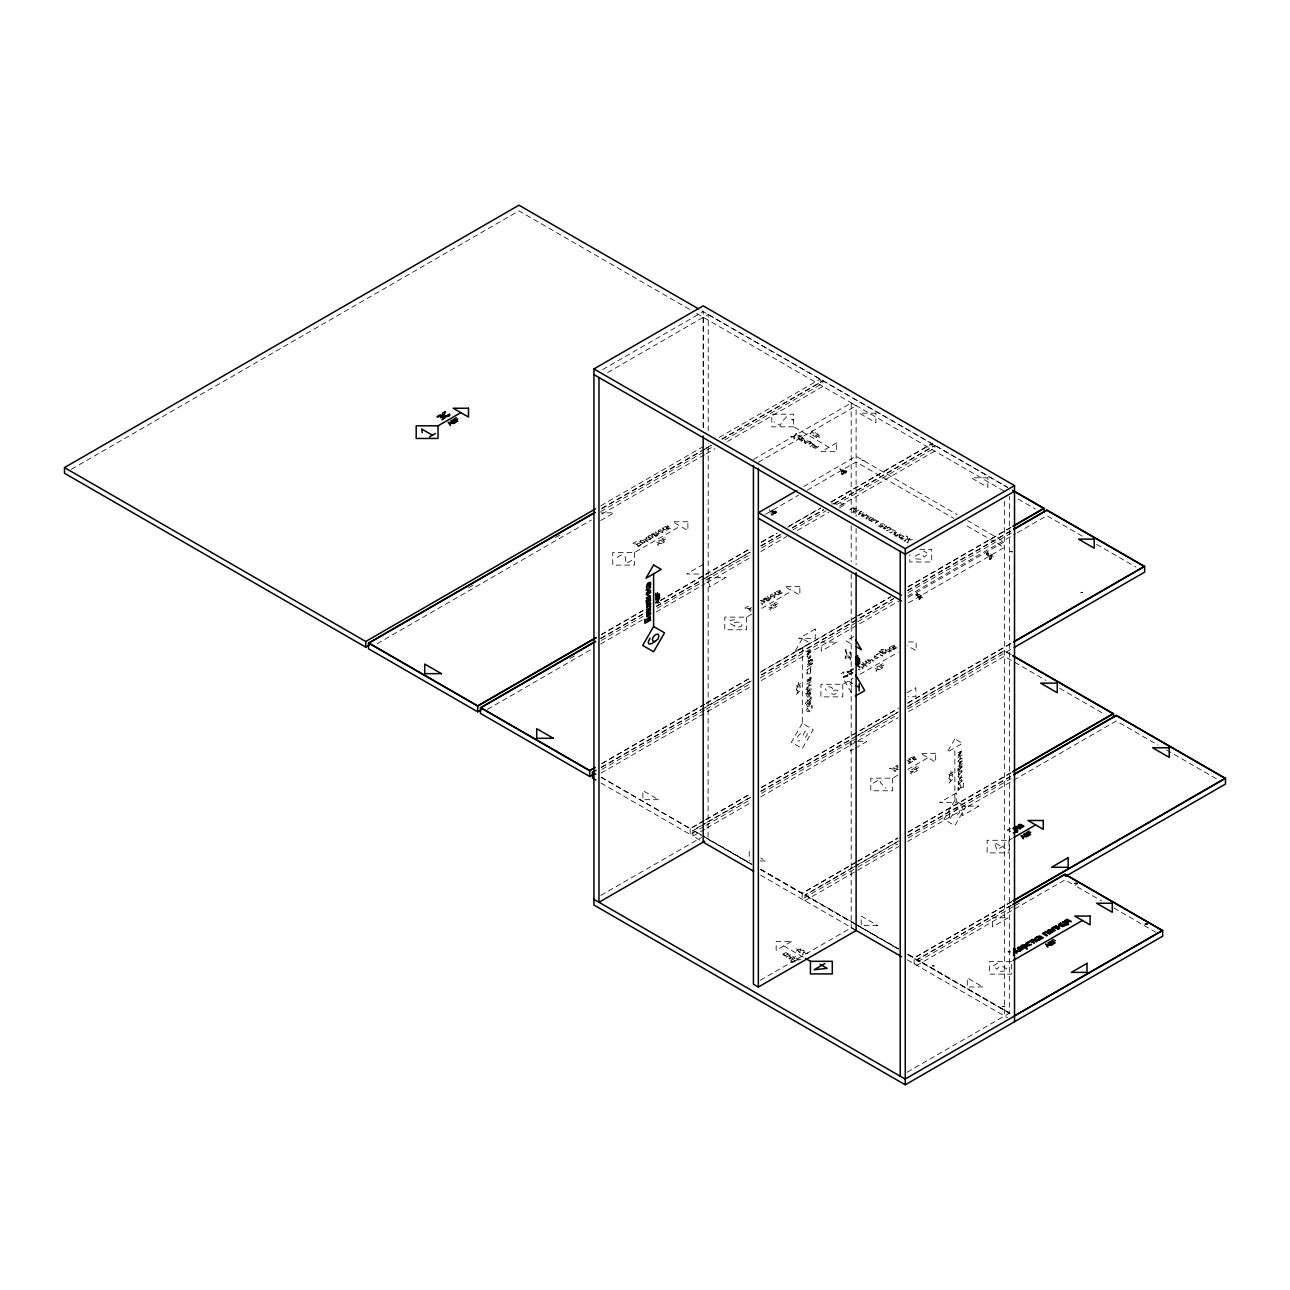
<?xml version="1.0" encoding="UTF-8"?>
<svg xmlns="http://www.w3.org/2000/svg" width="1290" height="1290" viewBox="0 0 1290 1290"><rect width="100%" height="100%" fill="white"/><g stroke="black" fill="none" stroke-linecap="round" stroke-linejoin="round"><path stroke-width="0.75" stroke-dasharray="5 3.75" d="M993.219 557.006C989.785 551.136 989.204 560.086 993.219 557.038M916.593 594.416L918.496 594.561L916.593 594.416L917.545 592.126L918.528 594.416M986.931 553.829L988.85 553.813L986.963 553.974L987.866 551.54L988.85 553.813M773.903 512.033L775.79 512.162L773.935 512.178L774.855 509.744L775.822 512.017M844.224 471.447L846.127 471.576L844.224 471.447L845.176 469.141L846.159 471.431M852.126 672.671L853.013 672.88L849.788 674.493L846.53 672.622L847.32 671.461L851.303 671.8L848.401 673.493L849.884 673.928L852.126 672.671L842.87 678.008L852.803 695.213M798.446 686.909L799.994 685.248L800.219 687.602L796.414 689.795L797.333 686.183L798.446 688.618M950.988 775.613L952.536 773.952L952.746 776.29L948.94 778.483L949.859 774.871L950.988 777.306M851.594 670.332L853.367 669.204M897.389 766.566L898.034 765.631M769.614 509.566C769.114 513.436 776.403 510.63 770.694 508.986M802.316 723.335L791.383 742.25L802.316 748.555L813.232 729.64L802.316 723.335L802.316 647.467M954.842 800.429L943.925 819.36L954.842 825.664L965.775 806.734L954.842 800.429L954.842 747.765M661.915 541.187L661.028 539.913L658.674 541.01L662.48 543.219L664.576 541.832L663.205 540.897L660.432 542.042M773.887 605.832L773 604.559L770.646 605.671L774.452 607.864L776.548 606.477L775.177 605.542L772.42 606.687M880.135 667.172L879.248 665.898L876.894 667.011L880.683 669.204L882.779 667.817L881.425 666.882L878.651 668.026M914.82 769.824L913.933 768.55L911.579 769.646L915.384 771.855L917.464 770.469L916.11 769.533L913.336 770.678M804.525 951.085L802.348 954.358L807.879 953.02M812.361 430.844L810.039 434.037L815.715 432.779M805.17 737.574L807.072 735.316L807.072 730.995L805.17 731.204L802.799 735.639L802.17 733.929L800.09 733.784L797.672 736.525L797.672 740.928L799.768 740.863M796.414 694.423L800.348 690.295L796.414 690.553M948.94 783.111L952.875 778.983L948.94 779.241M957.245 814.828L959.373 812.7L959.421 808.04L957.632 808.024L955.503 810.056L949.488 819.537L949.488 812.942M897.534 765.147L895.647 766.373L898.533 768.034M786.787 416.702L781.659 422.072L780.353 425.458L774.194 421.894M772.033 515.097L771.339 514.694C769.55 510.356 773.839 508.47 776.499 512.017L774.871 513.775L773.371 512.904A1.935 1.097 59.5 0 0 772.017 513.678L772.033 515.097L773.661 514.13L773.645 512.711A1.935 1.097 59.5 0 1 775 511.937L776.515 512.807M842.354 474.494L841.677 474.107C839.871 469.77 844.176 467.883 846.82 471.431L845.192 473.172L843.692 472.301A1.935 1.097 59.5 0 0 842.338 473.091L842.354 474.494L843.982 473.543L843.982 472.124A1.935 1.097 59.5 0 1 845.337 471.35L846.837 472.204M921.108 595.512L919.48 596.48L919.512 600.237L921.141 599.269L921.108 595.512L917.561 593.465L915.916 594.432L917.432 596.077A1.935 1.097 59.5 0 1 918.819 598.431L919.512 600.237M989.833 559.65C988.172 555.393 994.332 554.587 987.882 552.862L986.253 553.829L987.753 555.49A1.935 1.097 59.5 0 1 989.14 557.844L989.833 559.65L991.478 558.683L991.446 554.926M772.404 512.807L774.048 511.84M842.725 472.204L844.37 471.253M771.339 514.694L772.984 513.726L772.952 509.969M774.871 513.775L776.499 512.017M841.677 474.107L843.305 473.14L843.273 469.383M845.192 473.172L846.82 471.431M915.932 595.206L917.561 593.465M986.253 554.619L987.882 552.862M918.819 599.85L920.463 598.882L920.447 597.463A1.935 1.097 59.5 0 0 919.077 595.109L917.577 594.238M989.156 559.247L990.785 558.296L990.768 556.877A1.935 1.097 59.5 0 0 989.398 554.523L987.898 553.652M71.466 469.221L518.951 210.867L689.602 309.39M602.591 369.601L703.308 311.616L703.308 428.232M607.654 372.52L708.226 314.454L708.226 433.085M600.801 505.777L705.275 445.453M719.207 437.423L820.198 379.115L820.198 384.791L724.432 440.084M601.801 508.357L704.534 449.049M706.275 448.049L711.5 445.034M721.949 439.003L822.939 380.695L822.939 386.371L727.173 441.664M602.059 508.518L701.196 451.29M702.937 450.291L711.629 445.26M722.061 439.245L822.939 381.002M468.48 587.853L473.704 584.838M555.538 537.591L562.505 533.576M600.801 511.453L705.275 451.145M707.017 450.129L712.241 447.114M377.18 643.726L591.352 520.063M601.801 514.033L704.534 454.725M706.275 453.725L714.982 448.694M600.688 520.515L613.976 512.84L601.059 512.84M753.425 459.45L851.207 402.996L856.108 405.834L856.108 516.419M758.343 462.288L856.108 405.834M819.698 435.069L815.861 437.294L818.247 438.665M634.615 552.475L634.615 565.101L612.766 565.101L612.766 552.475L634.615 552.475L680.233 526.143M664.35 537.704L661.963 539.075L665.801 541.284M663.769 540.107L665.834 538.914M657.658 544.428L659.867 543.154M631.81 560.279L626.101 563.585L625.295 557.103L621.183 554.958L617.201 557.312L618.555 558.989M803.815 486.491L856.108 456.289L957.212 514.662M765.454 514.307L798.575 495.183M807.298 490.152L856.108 461.965L953.729 518.322M703.292 564.407L686.667 574.002L701.438 574.002M601.204 634.535L642.936 610.444M660.335 600.398L750.764 548.185M761.197 542.155L776.854 533.125M789.029 526.094L820.327 508.018M830.76 502.004L931.638 443.76M601.35 634.761L643.13 610.638M660.544 600.592L704.082 575.453M705.824 574.453L751.086 548.315M761.535 542.284L777.209 533.238M787.658 527.207L820.746 508.099M831.179 502.068L932.17 443.76L932.17 449.436L834.662 505.728M600.592 638.356L644.129 613.218M656.32 606.187L705.066 578.033M706.807 577.033L752.086 550.894M760.794 545.863L781.676 533.802M792.125 527.771L823.471 509.679M833.92 503.648L934.911 445.34L934.911 451.016L839.145 506.309M600.995 638.437L642.743 614.33M656.642 606.3L701.873 580.194M703.598 579.194L750.554 552.088M761.003 546.057L781.869 534.012M792.302 527.981L823.601 509.921M834.033 503.89L934.911 445.647M570.003 658.529L576.969 654.514M601.35 640.437L643.13 616.314M657.062 608.267L704.082 581.129M705.824 580.129L751.086 553.99M761.535 547.96L784.175 534.882M792.882 529.868L825.971 510.759M487.41 709.371L591.884 649.063M600.592 644.033L642.388 619.909M656.32 611.863L705.066 583.709M706.807 582.709L752.086 556.571M760.794 551.54L786.9 536.463M797.349 530.432L828.696 512.34M839.564 507.809L846.369 503.874L831.066 503.874M751.409 610.073L748.635 609.219L751.377 608.267M761.842 604.784L762.712 604.284M746.604 617.136L746.604 629.746L724.754 629.746L724.754 617.136L746.604 617.136L751.667 614.201M761.793 608.348L792.205 590.804M776.322 602.349L773.935 603.72L777.773 605.945M775.741 604.768L777.806 603.559M769.646 609.074L771.839 607.8M601.866 763.438L704.485 704.211M706.211 703.195L751.441 677.089M761.874 671.074L855.786 616.846M857.527 615.846L890.568 596.77M907.95 586.724L1010.57 527.481M601.882 763.745L704.614 704.437M706.356 703.437L751.635 677.298M760.342 672.267L856.108 616.975M857.85 615.975L890.922 596.867M908.337 586.821L1011.07 527.513M601.14 767.34L750.877 680.878M761.326 674.847L893.664 598.447M907.58 590.417L1012.053 530.093M601.672 767.34L700.793 710.113M702.534 709.113L751.231 680.991M761.664 674.976L893.841 598.657M907.757 590.626L1012.102 530.384M601.882 769.437L704.614 710.113M706.356 709.113L751.635 682.974M760.342 677.943L856.108 622.651M857.85 621.651L894.405 600.543M908.337 592.497L1012.811 532.19M601.14 773.016L750.877 686.554M761.326 680.523L898.888 601.108M907.58 596.093L1015.536 533.754M1017.278 532.754L1046.883 515.661L1084.616 537.446M908.386 597.189L1004.281 541.832L967.677 520.692M908.386 602.865L1004.281 547.508L964.194 524.369M853.787 636.502L846.143 640.92L852.948 644.839M796.414 685.941L800.251 683.732L800.251 680.975M842.789 684.264L842.789 696.874L820.94 696.874L820.94 684.264L842.789 684.264L853.174 678.282M860.091 674.283L898.114 652.321M882.57 663.689L880.183 665.06L884.021 667.285M881.973 666.108L884.053 664.898M875.878 670.413L878.087 669.139M907.144 692.698L915.852 687.667L915.852 696.713L908.015 696.713M704.114 820.472L690.198 828.502L601.656 777.37M705.856 819.456L751.07 793.35M761.503 787.335L898.888 708.016M907.596 702.986L1011.94 642.743M600.995 777.322L690.198 828.809L704.13 820.779M705.872 819.763L751.135 793.624M761.584 787.593L897.405 709.194M907.854 703.147L1012.327 642.839M699.873 840.08L692.924 836.065L692.924 830.389L705.114 823.359M706.839 822.359L752.07 796.253M760.761 791.221L856.431 735.993M858.173 734.994L898.179 711.887M908.612 705.872L1004.281 650.644L1011.215 654.643M750.78 797.317L693.472 830.389L752.135 864.268M761.197 791.302L853.222 738.17M854.948 737.171L898.356 712.096M907.047 707.097L1004.281 650.95L1011.183 654.933M600.995 782.998L690.198 834.485L704.13 826.455M705.872 825.439L751.135 799.3M761.584 793.269L897.405 714.87M907.854 708.839L1012.327 648.515M692.924 836.065L705.114 829.035M706.839 828.035L752.07 801.928M760.761 796.898L856.431 741.669M858.173 740.67L898.179 717.579M908.612 711.548L1004.281 656.32L1012.956 661.318M853.593 749.151L850.255 751.07L850.255 741.476L855.802 741.476M855.254 748.184L866.88 741.476L857.64 741.476M600.866 895.373L701.583 837.387M873.185 783.111L879.361 779.547L880.651 782.933L885.795 788.303M908.579 763.067L909.998 762.245L906.402 760.165M908.466 763.825L913.449 760.955L909.24 758.52L908.531 758.939L912.143 761.019L910.708 761.842L908.305 760.455M892.648 778.16L892.648 790.77L870.798 790.77L870.798 778.16L892.648 778.16L897.695 775.242M907.805 769.404L928.01 757.746M917.255 766.341L914.868 767.711L918.706 769.92M916.658 768.743L918.738 767.55M910.563 773.065L912.772 771.791M948.94 774.645L952.794 772.42L952.794 769.678M855.996 862.075L802.17 893.148L760.761 869.234M857.737 861.075L897.679 838.016M908.096 832.002L1010.538 772.855M856.092 862.333L802.17 893.47L802.17 899.146L856.092 868.009M857.834 861.333L897.84 838.226M908.273 832.211L1010.909 772.952M898.84 840.806L804.912 895.034L804.912 900.71L898.84 846.482M907.531 835.791L1011.892 775.532M852.335 867.976L805.46 895.034L898.63 948.827M854.077 866.977L897.485 841.918M907.902 835.904L1012.07 775.741M857.834 867.009L897.84 843.902M908.273 837.887L1012.634 777.628M907.531 841.467L1011.892 781.208M1013.634 780.208L1116.253 720.965L1157.872 744.991M800.542 948.779L796.704 951.004L794.318 949.617M1010.312 828.18L1007.184 829.986L1010.731 833.646M1010.215 828.986L1008.522 829.954L1010.65 831.582M760.294 980.255L851.207 927.752L856.108 930.59M1008.99 840.29L1008.99 852.9L987.14 852.9L987.14 840.29L1008.99 840.29L1012.311 838.371M1003.797 845.853L996.783 849.9L994.38 842.435L1005.184 848.659M1011.392 901.662L914.159 957.793L907.257 953.81M1011.554 901.871L914.159 958.115L914.159 963.791L1013.295 906.548M1011.005 905.338L916.884 959.695L916.884 965.371L1012.747 910.014M1011.215 905.548L917.432 959.695L1012.779 1014.746M1015.037 905.548L1020.261 902.532M1014.504 909.015L1065.04 879.828L1075.505 885.859M997.605 963.179L992.929 965.871L996.96 969.225L998.766 966.984L1002.169 966.21L1006.797 968.887L1005.539 971.064L1000.379 971.354M907.16 1072.216L1009.473 1013.15M858.124 669.687L860.253 669.107M842.193 471.205C836.162 466.351 843.418 470.205 842.934 470.624C842.257 467.319 841.757 473.785 843.015 469.544M771.872 511.808L772.629 510.082M990.349 556.748L991.171 555.087M760.439 600.608L762.39 600.156L765.663 602.043L762.906 603.623L760.778 602.978M761.052 600.963L764.712 602.091L761.503 602.559M920.786 559.167L915.626 558.876L914.368 556.7L918.996 554.023L922.398 554.797L924.204 557.038L928.236 553.7L923.559 550.991M853.432 668.591L849.852 670.139L852.722 671.8M920.641 595.577L919.706 597.189L922.818 597.818L920.721 595.593L919.883 597.318M793.64 426.845L771.791 426.845L771.791 414.219L793.64 414.219L793.64 426.845L829.019 447.259M919.77 549.346L931.686 549.346L931.686 561.972L909.837 561.972L909.837 554.764M908.482 641.92L916.142 641.92L916.142 650.757L907.644 645.855M760.294 860.978L765.825 860.978L760.842 858.092M1011.328 961.534L989.478 961.534L989.478 974.144L1011.328 974.144L1011.328 963.34M897.663 768.921L894.18 768.663L893.502 765.986L892.922 769.243L889.649 768.211L895.26 771.452L896.018 771.017L893.438 769.533L898.469 769.598M751.86 607.687L747.99 608.848L746.459 607.961L748.458 606.042L745.04 608.009L750.651 611.25M734.72 619.877L730.253 620.28L729.14 621.99L731.059 624.199L737.848 627.214L741.057 626.521L742.137 624.747L740.621 622.86L737.348 622.006L734.462 622.715L733.446 624.521L734.671 626.295M1010.57 952.052L1007.925 951.827L1011.231 951.585M831.437 693.762L834.533 694.407L838.339 692.214L837.081 690.134L831.405 690.279L832.614 688.908L831.695 687.376L829.019 686.715L825.278 688.892L826.181 690.569M800.364 951.036L798.155 951.536L800.074 952.907L803.88 950.698L800.284 949.682L801.832 951.875M661.818 543.59L656.142 542.332L658.464 545.525M773.79 608.235L768.114 606.977L770.436 610.17M880.038 669.575L874.362 668.317L876.684 671.51M914.723 772.226L909.047 770.969L911.369 774.161M815.812 435.182L818.473 434.537L816.376 433.15L812.571 435.343L814.925 436.455L816.183 435.762L814.329 434.327M892.986 529.835L895.195 530.899L895.115 532.125C893.454 535.963 886.923 530.416 890.777 532.544L894.421 531.464L889.487 527.546L890.31 528.739L886.714 530.803L891.003 529.142L892.438 529.964M701.792 310.745L1007.732 487.378M708.081 314.534L1007.587 487.443M696.568 313.406L1004.41 491.297M1018.149 499.069L1035.483 509.082M1096.629 544.38L1136.087 567.165M811.571 431.94L813.764 433.214M817.667 436.246L819.731 437.455M841.644 470.334L845.192 472.398M986.253 553.829L989.801 555.877M771.307 510.937L774.855 512.985M915.916 594.432L919.48 596.48M1014.682 662.318L1045.9 680.346M1059.767 688.344L1104.853 714.386M1166.547 749.99L1216.825 779.031M862.558 664.189L866.993 666.253L865.316 666.043L862.542 667.656L862.913 668.623L860.624 666.301M861.252 664.237L864.268 665.979L862.268 667.124L861.51 666.075M852.98 683.845L848.352 681.168L851.9 686.651M1077.247 886.875L1101.66 900.968M1113.867 908.015L1155.711 932.17M692.924 830.389L705.066 837.404M706.646 838.307L751.893 864.429M760.552 869.444L898.55 949.101M907.209 954.116L1011.038 1014.053M751.619 864.429L708.081 839.306L708.226 443.131M760.326 869.46L852.609 922.737M854.351 923.753L897.888 948.876M908.337 954.906L1009.328 1013.214L1009.473 496.424M760.552 875.12L853.464 928.752M907.209 959.792L1007.571 1017.713M803.783 952.213L805.976 953.487M796.43 948.763L798.51 949.956M783.804 945.925L803.783 957.47M800.864 959.18L798.881 959.518L795.237 957.422L796.527 956.68L795.817 956.261L789.464 960.55L792.592 962.356L798.929 960.308M810.797 669.784L810.555 672.993L807.943 674.96C804.734 674.96 808.862 668.865 807.33 673.219L807.75 674.025L810.088 672.654L811.023 665.35L810.394 667.365L806.814 670.252L810.394 668.188L810.394 669.832M1004.41 501.342L1004.41 1016.052M950.988 771.065L950.988 773.468M950.295 779.16L950.295 781.692M856.108 528.481L856.108 564.665M851.207 402.996L851.207 513.581M851.207 525.643L851.207 561.827M851.207 573.889L851.207 927.752M798.446 682.378L798.446 684.764M797.768 690.456L797.768 693.004M749.216 851.384L749.216 860.978M703.179 317.372L703.179 427.957M690.198 828.809L690.198 834.485M656.949 534.963L655.53 536.221L654.143 535.431L656.949 534.963M768.921 599.608L767.502 600.866L766.131 600.076L768.921 599.608M958.502 768.598L958.47 770.001L959.857 769.211L959.76 767.486L958.502 768.598M958.599 787.545L958.551 789.206L960.679 787.98L960.486 785.884L958.599 787.545M960.421 767.518L960.405 768.888L961.453 766.615L960.421 767.518M810.459 679.008L809.233 680.556L809.04 678.943L810.459 678.121L810.459 679.008M806.75 695.052L807.282 697.035L808.894 696.745L811.136 693.198C810.443 690.086 807.088 693.988 808.846 695.939L807.33 695.213L807.846 693.246L806.75 695.052M806.75 704.663L807.282 706.646L808.894 706.356L811.136 702.808C810.443 699.696 807.088 703.598 808.846 705.549L807.33 704.824L807.846 702.905L806.75 704.663M856.415 508.744L853.69 509.744L853.303 511.517L852.206 508.953L849.836 509.502L854.044 507.083L856.415 508.744M806.75 709.387L806.895 711.096L808.362 711.774C814.377 711.757 811.265 700.647 811.749 707.904C807.653 715.95 807.927 703.856 806.75 709.387M845.079 649.837L846.724 654.095L849.191 655.53L850.658 654.852C850.029 649.467 850.513 651.998 848.933 654.53C844.402 654.981 847.175 646.741 845.079 649.837M809.588 651.369L808.782 654.675L807.072 655.449L806.814 652.159L810.362 650.241L810.926 653.256L810.217 653.659L809.588 651.369M960.679 752.118L959.873 755.424L958.164 756.198L957.906 752.909L961.453 750.99L962.034 754.005L961.308 754.408L960.679 752.118M855.48 508.712L852.771 508.631L854.174 507.809L855.48 508.712M845.724 656.142L846.176 658.674L845.353 658.206C843.934 652.369 847.175 657.078 848.449 655.965A2.386 1.371 60 0 1 850.336 657.577L850.739 660.722L849.691 660.915C851.868 659.093 847.595 654.723 848.014 658.755L846.45 655.739L845.724 656.142M809.024 651.692L807.54 654.53L809.024 651.692M811.023 678.734L810.378 680.83L808.54 680.862L806.814 683.426L808.475 679.266L806.814 680.233L806.814 679.411L811.023 676.976L811.023 678.734M960.115 752.441L958.631 755.279L960.115 752.441M957.986 768.405L957.906 771.146L962.114 768.711L961.953 765.744L959.18 766.599L957.986 768.405M958.019 787.416L957.906 790.431L963.517 787.19L963.517 783.256L962.856 786.723L961.324 787.61L960.389 784.755L958.019 787.416M865.735 518.145L866.38 519.064L869.637 516.081L866.864 514.484L862.655 516.919L866.977 515.242L868.428 516.081L865.735 518.145M646.822 538.978L650.74 539.639L646.129 540.059L648.064 541.171L647.354 541.59L643.146 539.156L645.693 539.801L646.242 537.366L646.822 538.978M890.261 648.757L894.18 649.402L889.552 649.837L891.487 650.95L890.777 651.353L886.585 648.935L889.116 649.579L889.681 647.145L890.261 648.757M848.03 674.573C835.726 681.152 849.465 667.365 841.08 673.686L841.257 675.315C842.37 678.088 850.529 676.831 848.03 674.573M810.555 693.585C809.54 698.309 808.798 690.924 810.555 693.585M810.555 703.195C809.54 707.92 808.798 700.534 810.555 703.195M811.636 659.674L811.652 660.932L812.974 660.98L812.023 660.093L812.974 658.11L811.636 659.674M655.61 533.705L657.916 535.108L655.385 536.946L651.176 534.528L653.998 533.093L655.61 533.705M767.582 598.35L769.888 599.753L767.373 601.608L763.164 599.173L765.986 597.738L767.582 598.35M666.14 527.9L667.946 529.4L671.187 527.836L667.527 525.852L664.06 527.191L667.704 526.643L666.14 527.9M778.128 592.562L779.918 594.045L783.159 592.481L779.499 590.497L776.032 591.836L779.676 591.288L778.128 592.562M892.648 647.451L894.454 648.951L897.679 647.387L894.018 645.403L890.552 646.741L894.212 646.193L892.648 647.451M912.498 758.665L914.288 760.165L917.529 758.601L913.868 756.617L910.401 757.956L914.062 757.407L912.498 758.665M811.136 697.729L811.023 700.099L805.266 703.421L807.024 701.599L807.363 698.729L810.572 696.761L811.136 697.729M810.459 698.325L807.605 701.26L807.766 699.099L810.459 698.325M809.314 657.319L811.023 656.868L806.814 660.125L808.749 658.19L806.814 656.207C810.088 657.513 812.41 651.66 809.314 657.319M960.405 777.612L962.114 777.16L957.906 780.418L959.857 778.467L957.906 776.499C961.179 777.806 963.517 771.952 960.405 777.612M791.818 419.734L793.721 419.863L791.818 419.734M862.139 460.337L864.042 460.466L862.139 460.337M1010.57 551.717L1012.473 551.846L1010.667 551.588M1080.907 592.32L1082.81 592.449L1080.907 592.32M884.005 649.354L880.796 650.015L883.005 649.837L883.279 648.58L884.005 649.354M886.182 527.11L888.971 527.239L884.763 529.674L884.053 529.271L885.988 528.142L881.376 527.723C886.101 530.319 884.601 524.321 886.633 526.126L886.182 527.11M932.348 965.855L934.234 965.984L932.348 965.855M1002.669 1006.474L1004.571 1006.603L1002.669 1006.474M908.612 540.107L907.837 542.993L906.967 542.493L907.676 539.929L904.725 541.203L903.984 540.768L906.564 539.284L900.839 538.962L905.919 538.494L906.644 535.834L907.58 536.656L907.047 539.01L909.595 537.543L910.337 537.962L907.805 539.43L913.239 539.639L908.612 540.107M794.398 436.294L793.543 438.181L794.511 439.019L795.188 436.343L800.413 435.939L794.43 435.472L797.01 433.988L796.269 433.553L790.657 436.794L794.398 436.294M958.373 772.307L958.389 775.467L961.647 773.565L962.243 771.646L961.663 770.404L958.373 772.307M958.373 781.579L958.389 784.739L961.647 782.837L962.243 780.918L961.663 779.676L958.373 781.579M669.446 527.642L668.043 528.819L666.978 528.223L668.268 526.965L669.446 527.642M781.418 592.287L780.015 593.465L778.95 592.868L780.24 591.61L781.418 592.287M895.937 647.193L894.551 648.354L893.486 647.757L894.776 646.516L895.937 647.193M915.787 758.407L914.4 759.568L913.336 758.988L914.626 757.73L915.787 758.407M847.482 672.138C848.207 674.896 851.287 669.768 847.482 672.138M874.233 656.11L874.314 657.336C875.975 661.173 882.521 655.626 878.651 657.771L875.023 656.691L877.248 655.497L876.442 655.046L874.233 656.11M961.631 772L958.809 774.613L958.809 772.646L961.227 771.243L961.631 772M961.631 781.272L958.809 783.885L958.809 781.917L961.227 780.531L961.631 781.272M804.702 439.713L804.234 443.018L808.443 440.583L804.605 441.986L805.121 438.665L800.913 441.099L804.702 439.713M863.187 512.356L862.059 515.274L865.848 513.904L861.639 516.322L862.155 513.001L858.318 514.404L863.187 512.356M641.452 544.461L638.679 546.605L633.068 543.364L636.486 541.381L634.47 543.316L636.018 544.203L639.888 543.042L641.452 544.461M802.316 638.647L794.672 651.885L809.959 643.065L802.316 638.647M954.842 738.928L947.199 752.183L962.485 743.346L954.842 738.928M644.71 542.09L643 543.058L640.582 541.671L642.291 540.687L644.71 542.09M652.74 537.446L651.031 538.43L648.612 537.027L650.321 536.043L652.74 537.446M654.901 534.205L652.45 534.447L654.901 534.205M766.873 598.866L764.422 599.092L766.873 598.866M640.437 540.591L639.647 541.719L642.888 543.606L645.661 542.042L642.372 540.139L640.437 540.591M648.467 535.963L647.677 537.075L650.918 538.978L653.691 537.398L650.402 535.511L648.467 535.963M867.783 659.851L867.928 661.077L870.218 661.238L870.605 663.012L871.008 660.851L874.072 661.012L869.863 658.577L867.783 659.851M640.437 544.574L638.792 545.799L636.663 544.574L638.776 543.59L640.437 544.574M811.023 659.641L807.927 663.689L811.023 661.899L811.023 662.705L806.814 665.14L809.959 660.303L806.814 662.109L806.814 661.302L811.023 659.641M962.114 760.971L959.034 765.018L962.114 763.229L962.114 764.035L957.906 766.47L961.05 761.632L957.906 763.438L957.906 762.632L962.114 760.971M868.605 659.996L869.476 660.883L871.137 660.125L868.605 659.996M814.635 445.631L815.619 447.275L816.78 446.598L814.635 445.631M882.054 526.078L880.989 526.675L879.603 525.498L880.764 524.82L882.054 526.078M873.62 518.935L870.379 520.821L867.622 519.241L870.895 517.355L873.62 518.935M903.887 536.398L900.646 538.301L897.888 536.721L901.162 534.834L903.887 536.398M783.965 953.326L782.837 954.568L785.578 956.148L788.851 954.261L786.126 952.681L783.965 953.326M803.331 438.261L800.219 440.18L796.639 438.632L802.412 435.31L803.106 435.714L801.348 436.729L803.331 438.261M894.873 532.947L893.696 534.205L895.679 535.737L893.922 536.753L894.631 537.172L900.388 533.834L896.808 532.302L894.873 532.947M808.701 690.65L807.411 692.004L807.411 689.699L810.426 687.973L808.701 690.65M808.959 691.247L805.799 694.052L806.831 692.714L806.831 689.505L805.799 689.328L811.023 686.812L811.023 689.779L808.959 691.247M802.396 438.197L800.171 439.568L798.397 438.439L800.768 437.068L802.396 438.197M895.518 533.415L894.647 534.286L896.26 535.415L898.646 534.028L895.518 533.415M787.9 954.213L785.481 955.6L783.788 954.616L786.207 953.229L787.9 954.213M813.958 445.179C813.877 447.066 815.554 449.178 812.168 446.663C810.636 448.904 817.731 448.888 818.521 446.404L813.958 445.179M869.476 518.419L868.573 519.29L870.282 520.273L872.685 518.886L869.476 518.419M882.989 526.385L880.409 527.191L877.861 525.691C878.683 523.256 885.649 523.127 884.263 525.465L881.473 524.417L882.989 526.385M899.743 535.898L898.84 536.769L900.549 537.753L902.952 536.35L899.743 535.898M809.459 441.18L805.25 443.599L809.572 441.938L811.007 442.76L807.395 444.84L811.716 443.163L813.135 443.986L809.523 446.066L810.233 446.485L814.442 444.05L809.459 441.18M655.933 531.786L655.223 532.19L659.432 534.608L658.916 531.287L662.754 532.689L658.545 530.271L659.013 533.56L655.933 531.786M660.287 529.271L659.577 529.674L663.786 532.109L664.495 531.69L662.592 530.609L664.495 529.497L667.107 530.19L662.899 527.755L662.189 528.174L663.899 529.142L661.98 530.255L660.287 529.271M836.662 442.841L821.359 451.677L836.662 451.677L836.662 442.841M725.947 577.485L709.339 587.079L709.339 577.485L725.947 577.485M854.19 511.324L852.561 512.259L857.286 513.823L861.494 511.388L857.189 513.049L855.318 511.969L858.914 509.889L858.205 509.486L854.19 511.324M875.346 519.386L871.137 521.805L875.442 520.144L877.345 521.241L873.749 523.321L874.459 523.724L878.667 521.305L875.346 519.386M767.905 596.432L767.195 596.835L771.404 599.269L770.888 595.932L774.726 597.351L770.533 594.916L770.985 598.221L767.905 596.432M772.259 593.916L771.549 594.319L775.758 596.754L776.467 596.351L774.564 595.254L776.483 594.158L779.079 594.835L774.871 592.4L774.161 592.819L775.871 593.803L773.968 594.9L772.259 593.916M815.264 629.052L798.655 638.647L815.264 638.647L815.264 629.052M836.888 642.081L821.23 651.128L821.23 642.081L836.888 642.081M811.023 663.915L806.814 667.156L811.023 663.915M812.458 663.028L811.732 664.382L812.458 663.028M811.023 681.684L806.814 684.103L806.814 684.926L808.717 683.829L808.717 686.038L806.814 687.941L811.023 685.522L811.023 684.7L809.314 685.683L809.314 683.474L811.023 681.684M879.796 651.176L878.99 651.644L880.538 651.611L879.796 651.176M863.187 662.431L862.478 662.85L866.687 665.269L867.396 664.866L865.493 663.769L867.412 662.673L870.008 663.35L865.8 660.932L865.09 661.335L866.799 662.318L864.897 663.415L863.187 662.431M879.941 652.756L876.362 654.82L878.426 654.353L882.715 656.013L879.135 653.949L879.941 652.756M881.183 652.047L880.49 652.45L885.392 654.465L881.183 652.047M882.924 651.031L882.231 651.434L886.44 653.869L885.924 650.547L889.761 651.95L885.553 649.531L886.02 652.821L882.924 651.031M962.114 755.182L957.906 757.617L957.906 758.423L959.808 757.327L959.808 759.536L957.906 761.455L962.114 759.02L962.114 758.197L960.421 759.181L960.421 756.988L962.114 755.182M956.196 793.044L939.571 802.622L956.196 802.622L956.196 793.044M978.852 806.121L962.243 815.715L962.243 806.121L978.852 806.121M791.447 941.523L776.161 950.343L776.161 941.523L791.447 941.523M790.56 954.697L786.352 957.132L788.754 956.551L790.673 957.648L788.964 958.631L789.674 959.051L793.882 956.616L791.27 957.309L789.367 956.196L791.27 955.116L790.56 954.697M795.156 958.115L790.867 960.599L792.544 961.582L797.913 959.712L795.156 958.115M1008.183 917.835L992.542 926.865L992.542 917.835L1008.183 917.835M875.894 413.187L859.285 413.187L875.894 422.781L875.894 413.187M987.866 477.832L971.257 477.832L987.866 487.426L987.866 477.832M687.876 521.74L672.59 521.74L687.876 530.561L687.876 521.74M799.848 586.386L784.562 586.386L799.848 595.206L799.848 586.386M935.669 753.328L920.367 753.328L935.669 762.148L935.669 753.328M658.545 799.687L642.888 799.687L642.888 790.641L658.545 799.687M877.797 925.623L861.188 925.623L861.188 916.029L877.797 925.623M982.932 986.963L967.274 986.963L967.274 977.933L982.932 986.963"/><path stroke-width="1.5" d="M422.249 432.763L421.669 429.006L432.456 435.23M657.465 597.222L659.351 595.238L659.496 597.754L655.707 599.947L655.917 597.351L657.158 596.609L657.465 598.931M855.899 659.013L857.35 659.061L857.657 661.738M857.657 660.029L858.785 659.287L859.543 660.222L859.688 662.899L855.899 660.706M653.611 626.505L642.678 645.435L653.611 651.74L664.527 632.809L653.611 626.505L653.611 573.84M453.935 421.121L453.064 419.831L450.694 420.943L454.499 423.136L456.596 421.749L455.225 420.83L452.468 421.959M1026.792 834.469L1025.905 833.195L1023.551 834.308L1027.356 836.5L1029.452 835.114L1028.082 834.179L1025.308 835.323M1051.366 942.877L1050.495 941.603L1048.125 942.7L1051.93 944.909L1054.027 943.522L1052.656 942.587L1049.899 943.732M650.047 638.163L648.16 642.243L649.08 644.049L651.95 643.5L657.965 639.114L658.948 636.002L657.965 634.164L655.578 634.551L653.192 636.954L652.369 639.808L653.433 641.582L655.578 641.42M1014.101 951.182L1013.585 948.827L1014.504 948.021L1015.246 950.682L1020.326 951.133L1014.956 951.262L1017.181 952.955L1013.489 952.101L1014.198 954.681L1013.327 955.181M659.496 598.512L655.578 602.801L659.496 602.382M369.23 645.161L365.747 647.161L64.5 473.253L64.5 467.577L518.951 205.191L698.309 308.745M438.036 425.829L438.036 438.455L416.186 438.455L416.186 425.829L438.036 425.829L460.869 412.655M456.37 417.621L453.983 419.008L457.821 421.217M455.789 420.04L457.853 418.847M449.694 424.362L451.887 423.088M429.489 436.939L435.44 433.521M1012.747 904.338L1065.04 874.152L1162.677 930.525L1162.677 936.201L905.274 1084.809L593.932 905.048L593.932 368.94L703.179 305.859L1014.52 485.621L1014.52 1021.745M64.5 467.577L365.747 641.485L595.577 508.792M481.202 709.806L477.719 711.822L368.472 648.741L368.472 643.065L594.835 512.388M595.109 512.533L369.021 643.065L477.719 705.824L595.98 637.55M796.833 490.522L758.472 512.662L901.42 595.19M659.496 593.916L655.659 596.125L655.659 593.368M368.472 643.065L477.719 706.146L596.125 637.776M593.174 774.452L589.691 776.467L480.444 713.386L480.444 707.71L595.367 641.372M595.787 641.452L480.993 707.71L589.691 770.469L594.916 767.469M593.932 368.94L905.274 548.685L1014.52 485.621M1014.52 491.297L905.145 554.281L593.932 374.616M1014.037 525.481L1043.61 508.405L1012.553 490.474M480.444 707.71L589.691 770.791L594.916 767.776M1012.811 526.497L1044.158 508.405L1044.158 512.194M595.851 780.031L592.433 778.047L592.433 772.371L595.916 770.356M1013.795 529.094L1046.883 509.985L1144.665 566.439L1144.665 572.115L1014.069 647.515M1013.843 529.384L1046.883 510.308L1144.117 566.439L1013.682 641.743M855.351 696.019L864.719 690.618L855.786 675.138M1014.069 641.84L1144.665 566.439M704.759 841.225L598.979 902.29L598.979 377.535M1014.005 770.856L1112.98 713.709L1012.908 655.933M1012.634 771.952L1113.528 713.709L1113.528 717.498M1013.634 774.532L1116.253 715.289L1225.5 778.354L1225.5 784.03L1065.476 876.426M1013.811 774.742L1116.253 715.595L1224.952 778.354L1013.118 900.662M1015.246 831.034L1017.713 831.84L1013.295 832.905M1013.988 837.404L1035.628 824.907M753.425 465.48L753.425 984.206L758.343 987.043L856.108 930.59L856.108 572.712M1029.226 830.986L1026.84 832.356L1030.678 834.582M1028.646 833.405L1030.71 832.195M1022.551 837.71L1024.744 836.436M824.955 963.501L814.151 969.741L827.1 968.355L820.085 964.307M1013.295 900.871L1225.5 778.354M1012.94 904.548L1065.04 874.459L1162.145 930.525L1014.52 1015.746M1028.727 942.151L1030.146 941.329L1034.451 942.99L1030.855 940.91L1031.678 939.733L1026.743 943.651L1030.388 944.731C1034.241 942.587 1027.711 948.134 1026.05 944.312L1025.969 943.087L1028.178 942.006M1013.069 960.534L1082.439 920.48M1053.801 939.394L1051.414 940.765L1055.268 942.974M1053.22 941.797L1055.301 940.604M1047.125 946.118L1049.318 944.844M905.145 1079.053L1162.677 930.525M810.443 961.308L832.292 961.308L832.292 973.918L810.443 973.918L810.443 961.308L805.444 958.422M859.688 663.657L855.77 663.415L859.688 667.543M453.838 423.523L448.162 422.265L450.484 425.458M1026.695 836.871L1021.019 835.614L1023.341 838.806M1051.269 945.28L1045.593 944.022L1047.915 947.215M1012.94 490.394L1044.158 508.405M1012.956 655.643L1113.528 713.709M758.472 518.338L901.42 600.866M856.35 646.806L861.446 649.757L855.705 639.824M855.851 656.852L859.688 659.061M856.06 685.635L859.14 687.409M1013.618 827.89L1015.311 828.873L1017.213 827.777L1015.52 826.793L1016.23 826.374L1020.438 828.809L1017.826 828.132L1015.923 829.228L1017.81 830.325L1017.117 830.728L1012.908 828.293M592.433 772.371L595.851 774.339M753.666 871.298L703.179 842.144L703.179 436.004M854.657 929.606L901.678 956.745M593.932 899.372L905.274 1079.133M905.274 548.685L905.274 1084.809M900.226 551.443L900.226 1076.215M859.14 683.974L859.14 690.827M858.334 663.576L858.334 666.124M857.657 655.497L857.657 657.884M758.343 468.318L758.343 987.043M658.158 599.979L658.158 602.527M657.465 592.691L657.465 595.093M589.691 770.791L589.691 776.467M477.719 706.146L477.719 711.822M365.747 641.485L365.747 647.161M646.903 600.737L646.887 602.059L647.919 599.818L646.903 600.737M648.612 599.624L648.596 601.076L649.966 600.269L649.821 598.56L648.612 599.624M647.806 619.119L647.774 620.796L649.902 619.555L649.66 617.507L647.806 619.119M646.355 600.608L646.322 603.188L650.531 600.753L650.192 597.641L646.355 600.608M646.887 586.16C646.548 591.949 645.322 581.21 650.531 582.532C650.934 589.111 648.612 585.466 646.887 586.16M647.193 619.006L647.129 621.167L645.597 622.054L644.935 619.345L644.935 623.296L650.531 620.055L650.079 616.588L647.193 619.006M1035.87 939.249L1039.788 939.894L1035.177 940.329L1037.112 941.442L1036.402 941.861L1032.194 939.426L1034.741 940.071L1035.289 937.637L1035.87 939.249M449.436 414.251C437.133 420.83 450.887 407.043 442.486 413.364L442.663 414.993C443.808 417.67 451.806 416.654 449.5 414.219M1038.273 937.943L1040.062 939.443L1043.304 937.878L1039.643 935.895L1036.176 937.233L1039.837 936.685L1038.273 937.943M1075.038 883.473L1076.94 883.602L1075.038 883.473M1145.375 924.075L1147.262 924.204L1145.375 924.075M649.999 584.934L648.773 586.353L648.338 584.612L649.499 583.935L649.999 584.934M646.79 604.349L646.79 607.493L650.063 605.639L650.66 603.704L650.079 602.462L646.79 604.349M646.79 613.621L646.79 616.781L650.063 614.911L650.66 612.976L650.079 611.734L646.79 613.621M1041.562 937.685L1040.175 938.846L1039.111 938.265L1040.401 937.008L1041.562 937.685M647.225 604.704L647.225 606.671L650.047 604.043L649.644 603.301L647.225 604.704M647.225 613.976L647.225 615.943L650.047 613.331L649.644 612.573L647.225 613.976M1022.115 945.296L1020.777 946.021L1027.243 948.94L1025.469 947.924L1027.469 946.392L1026.292 945.135L1022.115 945.296M1022.696 945.699L1024.905 947.586L1026.518 946.457L1024.292 945.086L1022.696 945.699M1054.543 930.542L1055.462 930.606L1052.737 928.252L1054.188 927.429L1058.51 929.106L1054.301 926.671L1051.527 928.268L1054.543 930.542M438.036 416.88L437.068 416.654L439.938 414.977L441.535 415.251L441.744 416.622L443.631 416.428A2.386 1.371 0 0 1 445.082 417.767L442.051 419.734C442.212 419.524 445.824 415.396 440.567 417.686L440.406 415.574L438.036 416.88M653.611 565.004L645.951 578.259L661.254 569.422L653.611 565.004M1022.986 826.293L1021.277 827.277L1018.874 825.874L1020.567 824.907L1022.986 826.293M1022.325 948.956L1020.616 949.924L1018.213 948.537L1019.906 947.553L1022.325 948.956M1052.592 931.477L1050.882 932.46L1048.464 931.058L1050.173 930.074L1052.592 931.477M650.531 606.123C650.418 611.524 645.984 607.219 646.516 609.88L648.16 610.589L646.322 612.46L650.531 610.025L650.531 609.219L648.596 610.331L650.531 606.123M1018.713 824.81L1017.939 825.939L1021.18 827.825L1023.938 826.245L1020.664 824.358L1018.713 824.81M1018.052 947.457L1017.278 948.585L1020.519 950.472L1023.276 948.908L1020.003 947.005L1018.052 947.457M1048.319 929.993L1047.528 931.106L1050.786 933.009L1053.543 931.428L1050.27 929.542L1048.319 929.993M1065.04 920.544L1065.185 921.769L1067.475 921.915L1067.846 923.705L1068.958 921.141L1071.329 921.689L1067.12 919.27L1065.04 920.544M1065.846 920.673L1066.733 921.56L1068.394 920.818L1065.846 920.673M650.531 587.224L646.322 589.659L646.322 590.481L648.032 589.498L648.032 591.691L646.322 593.497L650.531 591.062L650.531 590.256L648.644 591.336L648.644 589.143L650.531 587.224M650.531 592.255L646.322 594.674L649.418 595.916L646.322 598.512L650.531 596.093L647.403 594.867L650.531 592.255M1068.168 857.689L1051.56 867.283L1068.168 867.283L1068.168 857.689M1045.819 931.557L1042.497 933.476L1046.706 935.911L1047.415 935.492L1043.82 933.428L1045.722 932.315L1050.028 933.992L1045.819 931.557M1056.026 925.672L1055.317 926.075L1059.525 928.51L1059.009 925.188L1062.847 926.591L1058.639 924.156L1059.106 927.462L1056.026 925.672M1060.38 923.156L1059.67 923.576L1063.879 925.994L1068.604 924.43L1062.96 921.673L1062.251 922.076L1065.846 924.156L1063.976 925.236L1060.38 923.156M1087.019 963.34L1071.377 972.386L1087.019 972.386L1087.019 963.34M468.512 408.237L453.225 408.237L468.512 417.073L468.512 408.237M1094.194 539.123L1078.537 539.123L1094.194 548.169L1094.194 539.123M441.374 673.654L424.749 673.654L424.749 664.06L441.374 673.654M1057.252 683.136L1040.627 683.136L1057.252 692.73L1057.252 683.136M553.346 738.299L536.737 738.299L536.737 728.705L553.346 738.299M1169.224 747.781L1152.599 747.781L1169.224 757.375L1169.224 747.781M1043.271 820.488L1027.969 820.488L1043.271 829.325L1043.271 820.488M1112.286 903.242L1096.645 903.242L1112.286 912.272L1112.286 903.242M1090.082 916.061L1074.796 916.061L1090.082 924.898L1090.082 916.061"/></g></svg>
